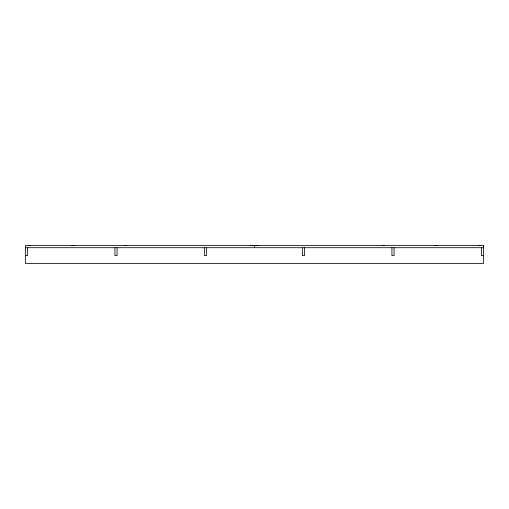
<?xml version="1.0" encoding="UTF-8"?>
<svg xmlns="http://www.w3.org/2000/svg" width="509" height="509" viewBox="0 0 509 509"><rect width="100%" height="100%" fill="white"/><g stroke="black" fill="none" stroke-linecap="round" stroke-linejoin="round"><path stroke-width="0.76" d="M254.5 247.705L254.5 245.561M483.55 245.561L483.55 263.452L25.45 263.452L25.45 245.561L483.55 245.561L483.55 247.705L25.45 247.705M124.584 245.554L126.735 245.548M258.795 245.548L250.205 245.548M29.032 245.554L30.457 245.548M382.265 245.561L384.416 245.561M25.45 255.582L27.594 255.582L27.594 247.705M483.55 255.582L481.399 255.582L481.399 247.705M382.265 245.548L384.416 245.554M478.543 245.548L479.968 245.554M124.584 245.561L126.735 245.561M394.074 247.705L394.074 255.582L391.93 255.582L391.93 247.705M304.605 247.705L304.605 255.582L302.454 255.582L302.454 247.705M206.539 247.705L206.539 255.582L204.395 255.582L204.395 247.705M117.07 247.705L117.07 255.582L114.919 255.582L114.919 247.705M71.985 245.548L74.129 245.548L71.985 245.548M437.015 245.548L434.871 245.548L437.015 245.548"/></g></svg>
